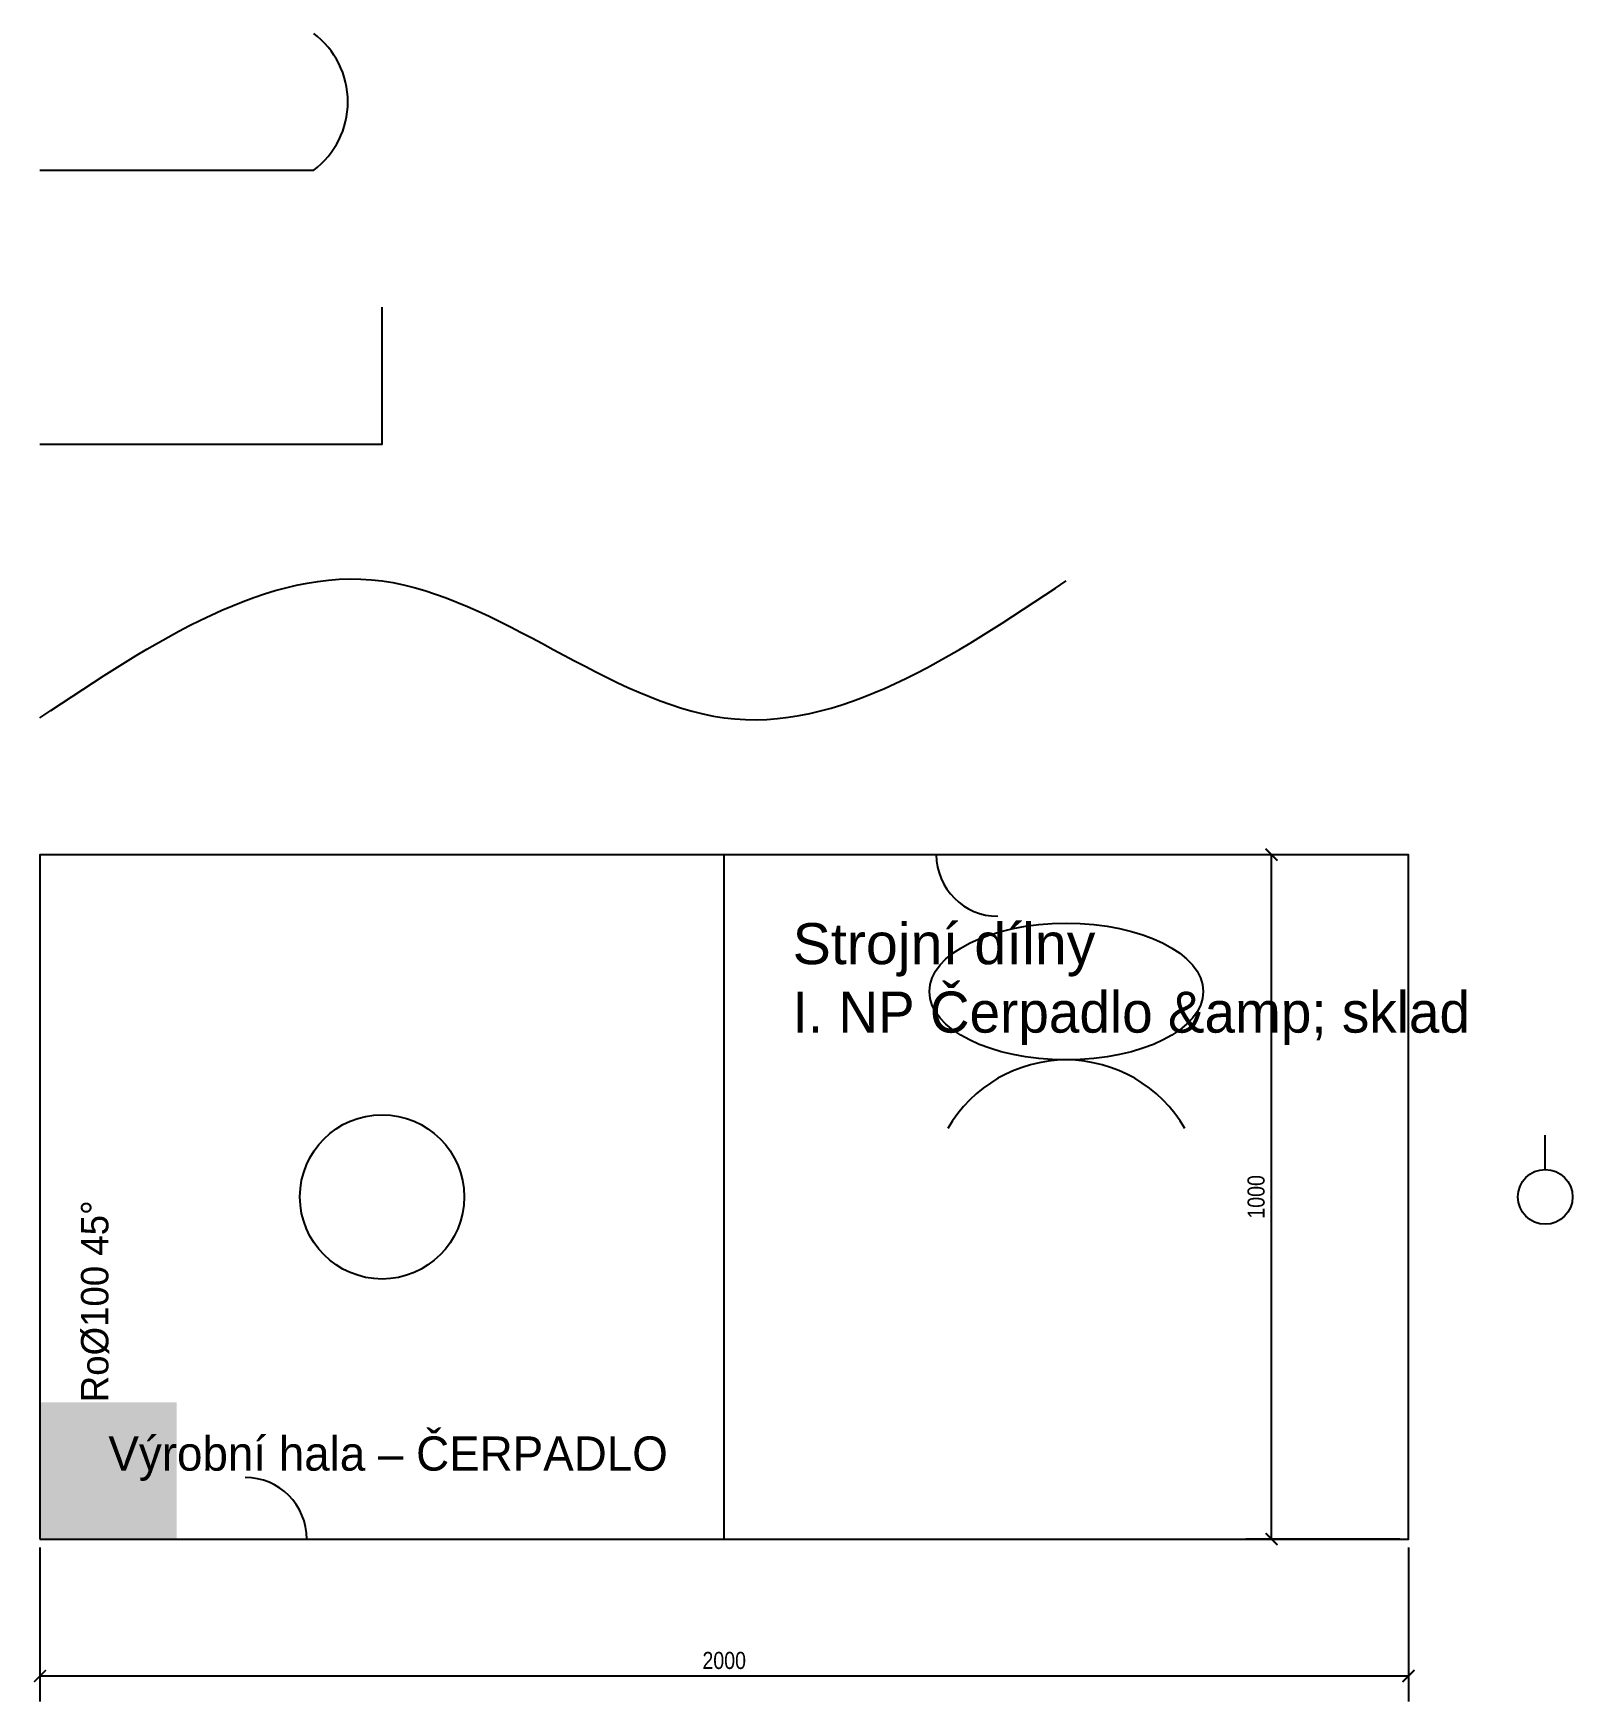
# Model space of a CAD drawing. Header units: metres. Extents: x -0.1 to 22.4, y -2.4 to 22.
import ezdxf

# ---------------------------------------------------------------- set-up
doc = ezdxf.new("R2010")
doc.units = ezdxf.units.M
for name, color, linetype in [('DVERE', 3, 'Continuous'), ('KOTY', 5, 'Continuous'), ('STENY', 7, 'Continuous'), ('TEXTY', 1, 'Continuous')]:
    doc.layers.add(name, color=color, linetype=linetype)
doc.styles.add('OpenSansCondensed-Light', font='OpenSansCondensed-Light.ttf')
doc.dimstyles.new('EZDXF', dxfattribs={"dimtxt": 0.25, "dimasz": 0.175, "dimexe": 0.375, "dimexo": 0.125, "dimgap": 0.1, "dimtad": 1, "dimlfac": 100, "dimzin": 12, "dimdsep": 46, "dimtxsty": 'OpenSansCondensed-Light', "dimblk": 'ARCHTICK', "dimcen": 2.5, "dimazin": 3, "dimtfac": 0.5, "dimtmove": 2, "dimatfit": 3})

# ---------------------------------------------------------------- blocks, each defined once
blk = doc.blocks.new('DVERE_90')
blk.add_line((0, 0), (0.9, 0))
blk.add_arc((0, 0), 0.9, 0, 90)
blk = doc.blocks.new('HYDRANT')
blk.add_line((0, 0.4), (0, 0.9))
blk.add_circle((0, 0), 0.4)
blk = doc.blocks.new('_ARCHTICK')
at = {"color": 0, "linetype": 'BYBLOCK', "const_width": 0.15}
blk.add_lwpolyline([(-0.5, -0.5), (0.5, 0.5)], dxfattribs=at)

msp = doc.modelspace()

# ---------------------------------------------------------------- hatches: boundary and pattern name
msp.add_hatch(color=2).paths.add_polyline_path([(0, 0), (2, 0), (2, 2), (0, 2)])

# ---------------------------------------------------------------- linework, layer by layer
msp.add_ellipse((15, 8), major_axis=(2, 0), ratio=0.5)
msp.add_spline([(0, 12), (5, 14), (10, 12), (15, 14)], degree=3)
at = {"layer": 'STENY'}
msp.add_line((10, 0), (10, 10), dxfattribs=at)
msp.add_lwpolyline([(0, 20), (4, 20, 0.5), (4, 22)], format="xyb", dxfattribs=at)
msp.add_lwpolyline([(0, 16), (5, 16), (5, 18)], dxfattribs=at)
msp.add_lwpolyline([(0, 0), (20, 0), (20, 10), (0, 10)], close=True, dxfattribs=at)
msp.add_circle((5, 5), 1.2, dxfattribs=at)
msp.add_arc((15, 5), 2, 30, 150, dxfattribs=at)

# ---------------------------------------------------------------- block references
at = {"layer": 'DVERE', "rotation": 180}
msp.add_blockref('DVERE_90', (14, 10), dxfattribs=at)
at = {"layer": 'DVERE'}
msp.add_blockref('DVERE_90', (3, 0), dxfattribs=at)
at = {"layer": 'TEXTY'}
msp.add_blockref('HYDRANT', (22, 5), dxfattribs=at)

# ---------------------------------------------------------------- texts
msp.add_text('Ro%%c100 45%%d', height=0.4, rotation=90, dxfattribs=at).set_placement((1, 2))
msp.add_text('Výrobní hala – ČERPADLO', height=0.5, dxfattribs=at).set_placement((1, 1))
at = {"layer": 'TEXTY', "insert": (11, 9), "char_height": 0.6, "attachment_point": 1}
msp.add_mtext('{\\fArial|b0|i0|c238;Strojní dílny}\\PI. NP Čerpadlo &amp; sklad', dxfattribs=at)

# ---------------------------------------------------------------- dimensions: what is measured, and where the dimension line sits
at = {"layer": 'KOTY'}
msp.add_linear_dim(base=(18, 0), p1=(20, 0), p2=(20, 10), angle=90, dimstyle='EZDXF', dxfattribs=at).render()
msp.add_linear_dim(base=(0, -2), p1=(0, 0), p2=(20, 0), dimstyle='EZDXF', dxfattribs=at).render()

doc.saveas('drawing.dxf')
